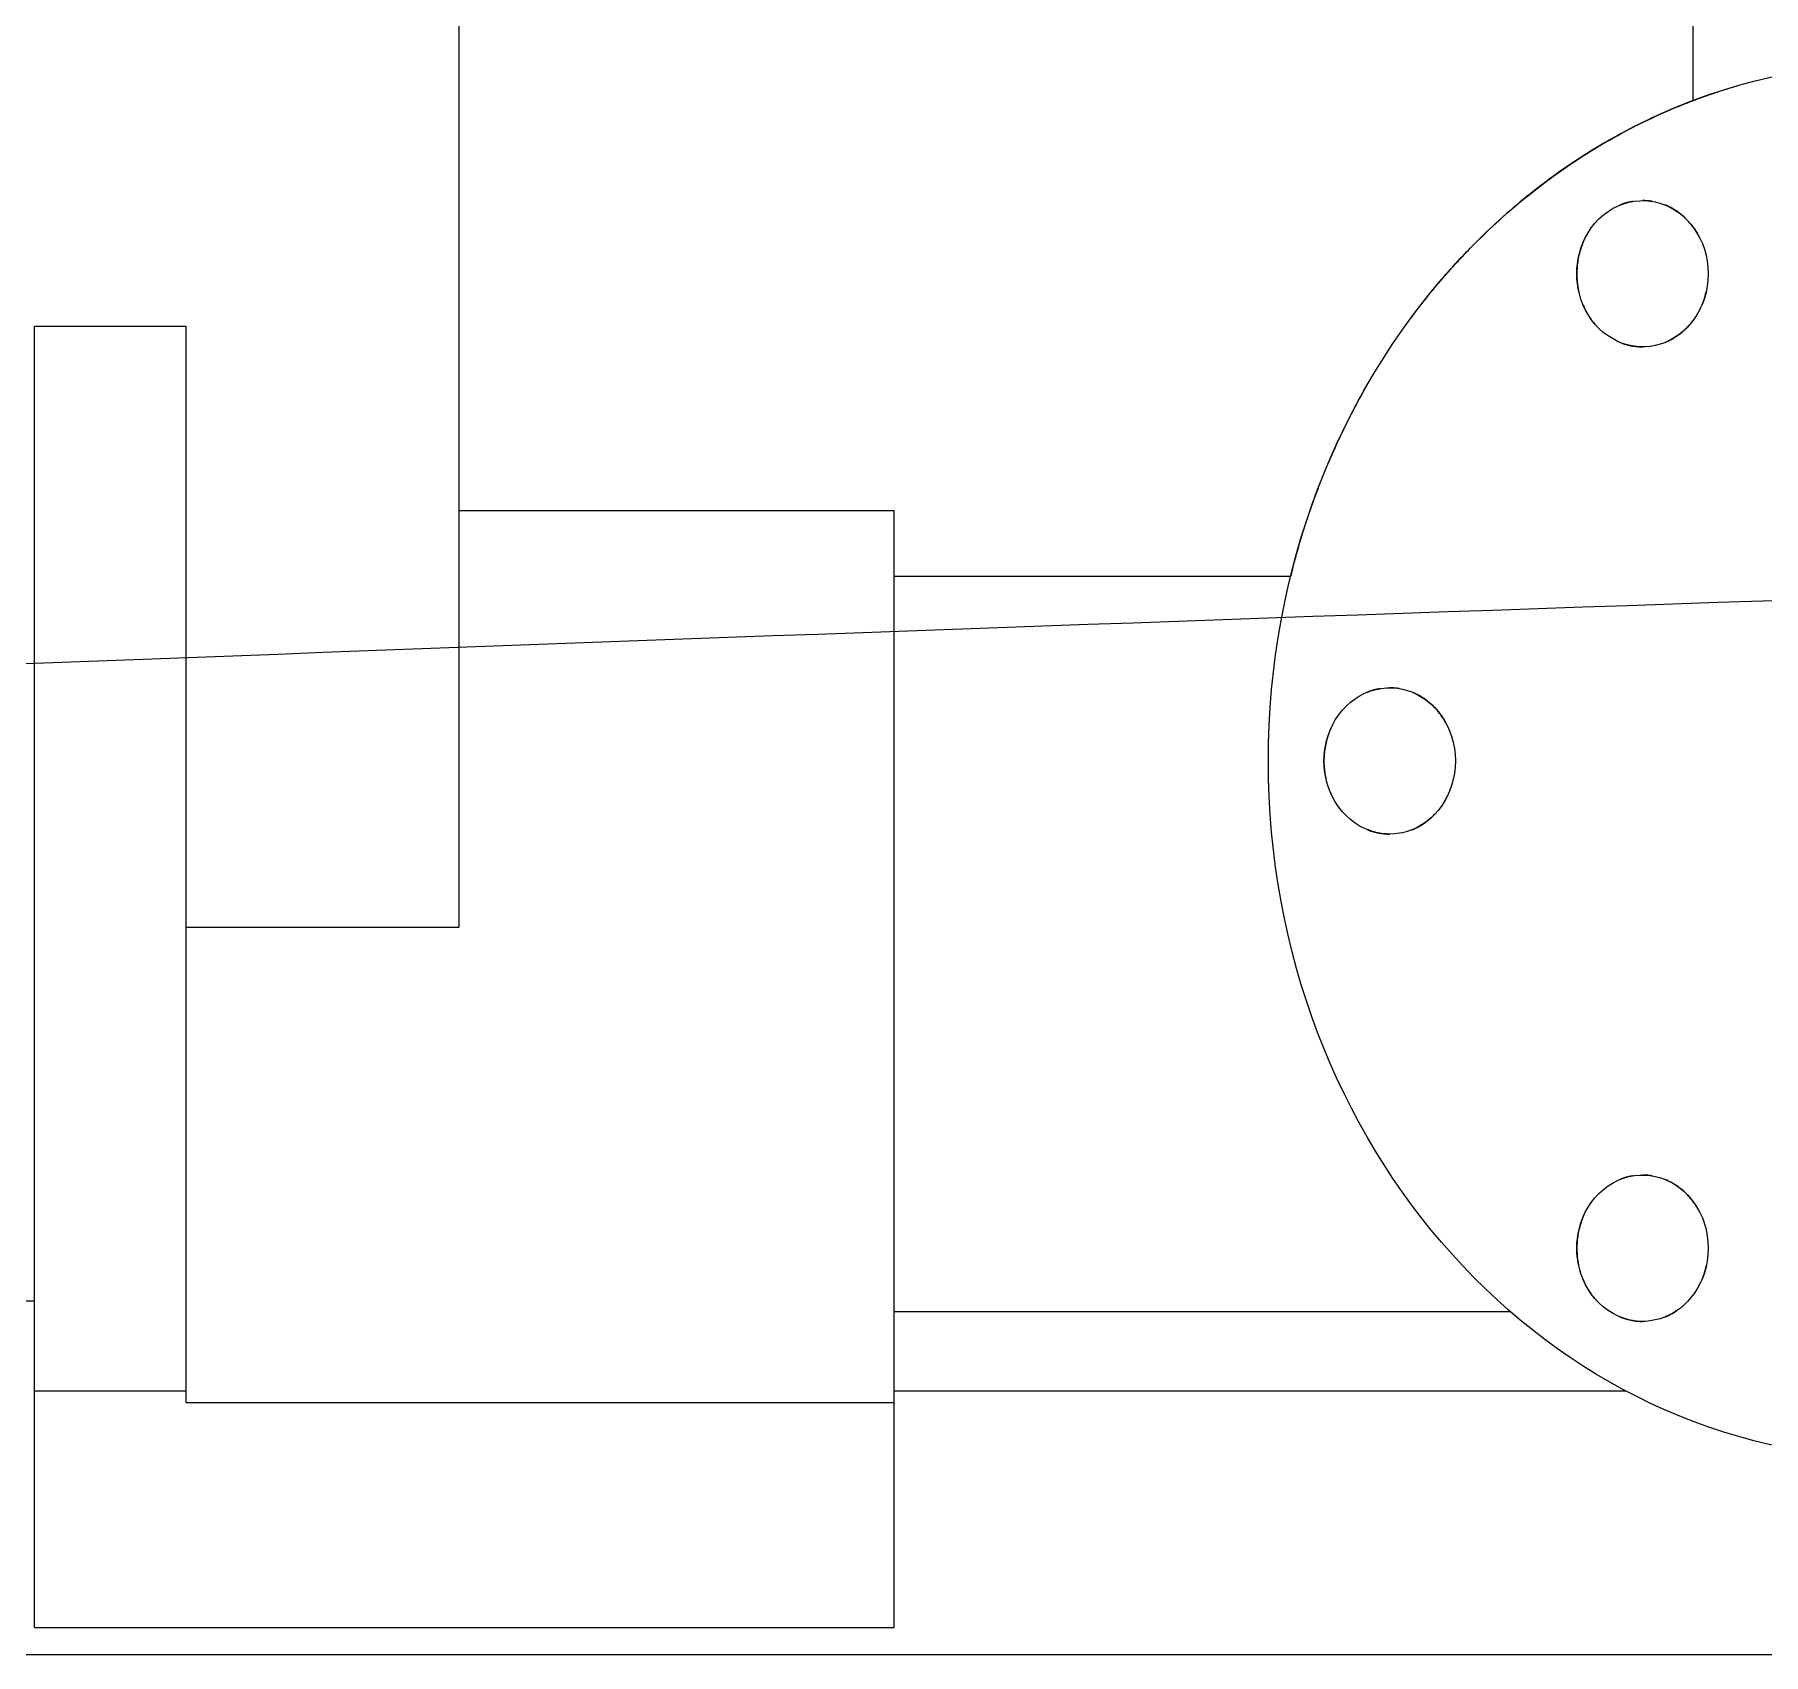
# Model space of a CAD drawing. Extents: x -345393 to -54719, y 203828 to 476815.
# Drawn here: x -321524.8 to -321353.9, y 229567.5 to 229727.7 of the extents above; entities that cross this region are included whole.
import ezdxf

# ---------------------------------------------------------------- set-up
doc = ezdxf.new("R2010")
doc.units = 0
doc.header["$LTSCALE"] = 1000
doc.header["$MEASUREMENT"] = 0
doc.layers.get('0').update_dxf_attribs({"color": 252, "linetype": 'CONTINUOUS'})
doc.layers.add('暖通-水-设备', color=3, linetype='CONTINUOUS', lineweight=20)

# ---------------------------------------------------------------- blocks, each defined once
blk = doc.blocks.new('A$C759C1080')
at = {"color": 95}
for p, q in [((1242.14, -934.2), (1242.14, -438.93)), ((1364.14, -860.74), (1364.14, -740.43)), ((1200.14, -996.43), (1200.14, -880.79)), ((1200.14, -880.79), (1215.14, -880.79)), ((1215.14, -976.43), (1215.14, -880.79)), ((1242.14, -897.16), (1285.14, -897.16)), ((1285.14, -996.43), (1285.14, -897.16)), ((1285.14, -903.02), (1324.35, -903.02)), ((1215.14, -934.2), (1242.14, -934.2)), ((1200.14, -967.43), (1196.14, -967.43)), ((1285.14, -968.36), (1346.06, -968.36)), ((1215.14, -975.43), (1200.14, -975.43)), ((1357.53, -975.43), (1285.14, -975.43)), ((1215.14, -976.43), (1285.14, -976.43)), ((1200.14, -996.43), (1285.14, -996.43))]:
    blk.add_line(p, q, dxfattribs=at)
at = {"color": 95, "flags": 128}
for points in [[(1362.84, -861.21), (1363.06, -861.12), (1363.29, -861.04), (1363.51, -860.96), (1363.74, -860.88), (1363.97, -860.8), (1364.2, -860.73), (1364.43, -860.65), (1364.66, -860.57), (1364.89, -860.5), (1365.12, -860.42), (1365.35, -860.35), (1365.58, -860.27), (1365.81, -860.2), (1366.04, -860.13), (1366.28, -860.06), (1366.51, -859.99), (1366.75, -859.92), (1366.98, -859.85), (1367.22, -859.78), (1367.45, -859.72), (1367.69, -859.65), (1367.92, -859.59), (1368.16, -859.52), (1368.4, -859.46)], [(1348.07, -869), (1348.43, -868.74), (1348.8, -868.49), (1349.16, -868.24), (1349.53, -867.99), (1349.9, -867.74), (1350.27, -867.5), (1350.65, -867.25), (1351.03, -867.01), (1351.41, -866.77), (1351.79, -866.54), (1352.18, -866.3), (1352.57, -866.07), (1352.96, -865.84), (1353.36, -865.61), (1353.75, -865.39), (1354.15, -865.16), (1354.56, -864.94), (1354.96, -864.72), (1355.37, -864.51), (1355.79, -864.29), (1356.2, -864.08), (1356.62, -863.87), (1357.04, -863.67), (1357.46, -863.46), (1357.89, -863.26), (1358.32, -863.06), (1358.75, -862.87), (1359.19, -862.67), (1359.63, -862.48), (1360.07, -862.3), (1360.51, -862.11), (1360.96, -861.93), (1361.4, -861.75), (1361.85, -861.57), (1362.31, -861.4), (1362.76, -861.23), (1363.22, -861.07), (1363.68, -860.9), (1364.14, -860.74)], [(1364.14, -860.74), (1363.68, -860.9), (1363.22, -861.07), (1362.76, -861.23), (1362.31, -861.4), (1361.85, -861.57), (1361.4, -861.75), (1360.96, -861.93), (1360.51, -862.11), (1360.07, -862.29), (1359.63, -862.48), (1359.19, -862.67), (1358.76, -862.87), (1358.32, -863.06), (1357.89, -863.26), (1357.47, -863.46), (1357.04, -863.67), (1356.62, -863.87), (1356.2, -864.08), (1355.79, -864.29), (1355.38, -864.51), (1354.97, -864.72), (1354.56, -864.94), (1354.16, -865.16), (1353.76, -865.38), (1353.36, -865.61), (1352.96, -865.84), (1352.57, -866.07), (1352.18, -866.3), (1351.8, -866.53), (1351.41, -866.77), (1351.03, -867.01), (1350.65, -867.25), (1350.28, -867.49), (1349.9, -867.74), (1349.53, -867.99), (1349.17, -868.24), (1348.8, -868.49), (1348.44, -868.74), (1348.08, -869)], [(1355, -864.7), (1354.6, -864.92), (1354.19, -865.14), (1353.79, -865.37), (1353.39, -865.59), (1352.99, -865.82), (1352.6, -866.05), (1352.2, -866.29), (1351.81, -866.52), (1351.43, -866.76), (1351.04, -867), (1350.66, -867.25), (1350.28, -867.49), (1349.91, -867.74), (1349.54, -867.98), (1349.17, -868.23), (1348.8, -868.49), (1348.44, -868.74), (1348.08, -868.99), (1347.72, -869.25), (1347.37, -869.51), (1347.02, -869.77), (1346.67, -870.03), (1346.33, -870.29), (1345.99, -870.56), (1345.65, -870.82), (1345.31, -871.09), (1344.98, -871.36), (1344.65, -871.63), (1344.32, -871.9), (1344, -872.18), (1343.68, -872.45), (1343.36, -872.73), (1343.04, -873.01), (1342.73, -873.29)], [(1352.64, -876.13), (1352.65, -875.69), (1352.7, -875.26), (1352.78, -874.79), (1352.89, -874.33), (1353.04, -873.87), (1353.24, -873.4), (1353.48, -872.93), (1353.75, -872.49), (1354.07, -872.06), (1354.43, -871.65), (1354.83, -871.26), (1355.27, -870.91), (1355.73, -870.6), (1356.22, -870.32), (1356.73, -870.09), (1357.26, -869.91), (1357.8, -869.77), (1358.33, -869.68), (1358.86, -869.64), (1359.39, -869.63), (1359.89, -869.67), (1360.39, -869.75), (1360.86, -869.86), (1361.31, -870), (1361.74, -870.17), (1362.13, -870.36), (1362.5, -870.57), (1362.88, -870.81), (1363.24, -871.09), (1363.59, -871.39), (1363.93, -871.74), (1364.26, -872.12), (1364.55, -872.52), (1364.82, -872.96), (1365.06, -873.44), (1365.26, -873.95), (1365.42, -874.47), (1365.54, -875.01), (1365.61, -875.57), (1365.64, -876.13)], [(1358.19, -869.7), (1358.13, -869.71), (1358.07, -869.72), (1358.02, -869.73), (1357.96, -869.74), (1357.9, -869.75), (1357.85, -869.76), (1357.79, -869.77), (1357.74, -869.78), (1357.68, -869.79), (1357.63, -869.81), (1357.58, -869.82), (1357.53, -869.83), (1357.48, -869.84), (1357.43, -869.86), (1357.38, -869.87), (1357.33, -869.89), (1357.27, -869.9), (1357.22, -869.92), (1357.17, -869.93), (1357.12, -869.95), (1357.07, -869.97), (1357.02, -869.98), (1356.97, -870), (1356.92, -870.02)], [(1360.09, -869.7), (1360.05, -869.69), (1360.01, -869.69), (1359.97, -869.68), (1359.93, -869.68), (1359.89, -869.67), (1359.85, -869.67), (1359.81, -869.66), (1359.78, -869.66), (1359.74, -869.66), (1359.7, -869.65), (1359.66, -869.65), (1359.62, -869.65), (1359.58, -869.64), (1359.54, -869.64), (1359.5, -869.64), (1359.46, -869.64), (1359.42, -869.64), (1359.38, -869.63), (1359.34, -869.63), (1359.3, -869.63), (1359.26, -869.63), (1359.22, -869.63), (1359.18, -869.63), (1359.14, -869.63)], [(1364.7, -872.75), (1364.6, -872.61), (1364.51, -872.46), (1364.4, -872.32), (1364.3, -872.17), (1364.19, -872.03), (1364.07, -871.9), (1363.95, -871.76), (1363.83, -871.63), (1363.7, -871.49), (1363.56, -871.37), (1363.42, -871.24), (1363.28, -871.12), (1363.14, -871.01), (1362.99, -870.89), (1362.84, -870.79), (1362.68, -870.68), (1362.53, -870.58), (1362.36, -870.49), (1362.2, -870.4), (1362.04, -870.31), (1361.87, -870.23), (1361.7, -870.16), (1361.53, -870.08), (1361.36, -870.02)], [(1338.08, -877.93), (1338.24, -877.75), (1338.39, -877.58), (1338.55, -877.41), (1338.71, -877.24), (1338.87, -877.07), (1339.03, -876.9), (1339.19, -876.73), (1339.35, -876.56), (1339.52, -876.39), (1339.68, -876.22), (1339.85, -876.05), (1340.02, -875.88), (1340.18, -875.71), (1340.35, -875.54), (1340.52, -875.37), (1340.69, -875.2), (1340.87, -875.03), (1341.04, -874.86), (1341.21, -874.7), (1341.39, -874.53), (1341.56, -874.36), (1341.74, -874.2), (1341.92, -874.03), (1342.1, -873.86)], [(1353.58, -872.75), (1353.51, -872.87), (1353.44, -873), (1353.38, -873.12), (1353.31, -873.25), (1353.25, -873.38), (1353.19, -873.51), (1353.13, -873.65), (1353.08, -873.79), (1353.03, -873.92), (1352.98, -874.06), (1352.93, -874.2), (1352.89, -874.35), (1352.85, -874.49), (1352.81, -874.64), (1352.78, -874.78), (1352.75, -874.93), (1352.73, -875.08), (1352.7, -875.22), (1352.68, -875.37), (1352.67, -875.52), (1352.66, -875.67), (1352.65, -875.83), (1352.64, -875.98), (1352.64, -876.13)], [(1336.29, -880.01), (1336.49, -879.77), (1336.69, -879.53), (1336.89, -879.28), (1337.1, -879.04), (1337.31, -878.8), (1337.52, -878.56), (1337.73, -878.32), (1337.94, -878.08), (1338.16, -877.84), (1338.37, -877.6), (1338.59, -877.37), (1338.81, -877.13), (1339.03, -876.89), (1339.26, -876.66), (1339.48, -876.42), (1339.71, -876.18), (1339.94, -875.95), (1340.17, -875.71), (1340.41, -875.48), (1340.64, -875.25), (1340.88, -875.01), (1341.12, -874.78), (1341.36, -874.55), (1341.61, -874.32)], [(1352.64, -876.13), (1352.64, -876.19), (1352.64, -876.26), (1352.64, -876.33), (1352.64, -876.39), (1352.65, -876.46), (1352.65, -876.52), (1352.66, -876.59), (1352.66, -876.65), (1352.67, -876.72), (1352.67, -876.78), (1352.68, -876.85), (1352.69, -876.91), (1352.7, -876.98), (1352.7, -877.04), (1352.71, -877.11), (1352.72, -877.17), (1352.73, -877.24), (1352.75, -877.3), (1352.76, -877.36), (1352.77, -877.43), (1352.78, -877.49), (1352.8, -877.55), (1352.81, -877.62), (1352.83, -877.68)], [(1365.64, -876.13), (1365.61, -876.69), (1365.54, -877.25), (1365.42, -877.79), (1365.26, -878.32), (1365.06, -878.82), (1364.82, -879.29), (1364.55, -879.74), (1364.25, -880.14), (1363.93, -880.52), (1363.59, -880.87), (1363.24, -881.17), (1362.88, -881.45), (1362.51, -881.69), (1362.13, -881.9), (1361.74, -882.09), (1361.31, -882.26), (1360.87, -882.4), (1360.39, -882.51), (1359.89, -882.59), (1359.39, -882.62), (1358.85, -882.62), (1358.32, -882.58), (1357.79, -882.49), (1357.26, -882.35), (1356.73, -882.17), (1356.22, -881.93), (1355.73, -881.66), (1355.26, -881.34), (1354.83, -880.99), (1354.43, -880.61), (1354.07, -880.2), (1353.75, -879.76), (1353.48, -879.32), (1353.24, -878.86), (1353.04, -878.39), (1352.89, -877.93), (1352.78, -877.46), (1352.7, -877.01), (1352.65, -876.57), (1352.64, -876.13)], [(1365.02, -878.9), (1365.04, -878.85), (1365.07, -878.79), (1365.09, -878.74), (1365.11, -878.69), (1365.14, -878.64), (1365.16, -878.58), (1365.18, -878.53), (1365.2, -878.48), (1365.22, -878.43), (1365.24, -878.38), (1365.25, -878.33), (1365.27, -878.28), (1365.29, -878.23), (1365.31, -878.18), (1365.32, -878.13), (1365.34, -878.08), (1365.35, -878.03), (1365.37, -877.98), (1365.38, -877.93), (1365.4, -877.88), (1365.41, -877.83), (1365.43, -877.78), (1365.44, -877.73), (1365.45, -877.68)], [(1353.26, -878.9), (1353.26, -878.91), (1353.27, -878.92), (1353.27, -878.93), (1353.28, -878.94), (1353.29, -878.95), (1353.29, -878.97), (1353.3, -878.98), (1353.3, -878.99), (1353.31, -879), (1353.31, -879.01), (1353.32, -879.02), (1353.33, -879.04), (1353.33, -879.05), (1353.34, -879.06), (1353.34, -879.07), (1353.35, -879.08), (1353.35, -879.09), (1353.36, -879.1), (1353.37, -879.12), (1353.37, -879.13), (1353.38, -879.14), (1353.38, -879.15), (1353.39, -879.16), (1353.4, -879.17)], [(1353.76, -879.78), (1353.79, -879.82), (1353.82, -879.87), (1353.85, -879.91), (1353.88, -879.95), (1353.91, -880), (1353.95, -880.04), (1353.98, -880.08), (1354.01, -880.12), (1354.04, -880.16), (1354.07, -880.2), (1354.1, -880.24), (1354.14, -880.28), (1354.17, -880.32), (1354.2, -880.36), (1354.24, -880.4), (1354.27, -880.44), (1354.31, -880.48), (1354.34, -880.52), (1354.38, -880.55), (1354.41, -880.59), (1354.45, -880.63), (1354.49, -880.67), (1354.52, -880.71), (1354.56, -880.74)], [(1364.52, -879.78), (1364.54, -879.75), (1364.55, -879.73), (1364.57, -879.7), (1364.59, -879.68), (1364.6, -879.65), (1364.62, -879.63), (1364.63, -879.6), (1364.65, -879.58), (1364.67, -879.55), (1364.68, -879.53), (1364.7, -879.5), (1364.71, -879.48), (1364.73, -879.45), (1364.74, -879.43), (1364.76, -879.4), (1364.77, -879.38), (1364.78, -879.35), (1364.8, -879.33), (1364.81, -879.3), (1364.83, -879.27), (1364.84, -879.25), (1364.86, -879.22), (1364.87, -879.2), (1364.88, -879.17)], [(1361.34, -882.25), (1361.45, -882.21), (1361.56, -882.16), (1361.67, -882.12), (1361.78, -882.07), (1361.88, -882.02), (1361.99, -881.97), (1362.1, -881.92), (1362.2, -881.86), (1362.31, -881.8), (1362.41, -881.74), (1362.51, -881.68), (1362.61, -881.62), (1362.71, -881.56), (1362.81, -881.49), (1362.91, -881.42), (1363.01, -881.35), (1363.1, -881.28), (1363.19, -881.21), (1363.28, -881.13), (1363.37, -881.06), (1363.46, -880.98), (1363.55, -880.9), (1363.63, -880.82), (1363.72, -880.74)], [(1356.94, -882.25), (1357.02, -882.28), (1357.11, -882.3), (1357.19, -882.33), (1357.27, -882.36), (1357.36, -882.38), (1357.44, -882.4), (1357.53, -882.43), (1357.62, -882.45), (1357.71, -882.47), (1357.8, -882.49), (1357.9, -882.51), (1357.99, -882.53), (1358.08, -882.54), (1358.18, -882.56), (1358.27, -882.57), (1358.36, -882.58), (1358.46, -882.59), (1358.55, -882.6), (1358.64, -882.61), (1358.74, -882.62), (1358.84, -882.62), (1358.94, -882.63), (1359.04, -882.63), (1359.14, -882.63)], [(1324.35, -903.02), (1324.43, -902.74), (1324.51, -902.46), (1324.59, -902.18), (1324.67, -901.9), (1324.75, -901.61), (1324.84, -901.33), (1324.93, -901.05), (1325.02, -900.76), (1325.11, -900.48), (1325.2, -900.19), (1325.29, -899.91), (1325.39, -899.62), (1325.49, -899.33), (1325.59, -899.04), (1325.69, -898.76), (1325.79, -898.47), (1325.89, -898.18), (1326, -897.89), (1326.11, -897.6), (1326.22, -897.31), (1326.33, -897.01), (1326.45, -896.72), (1326.56, -896.43), (1326.68, -896.14), (1326.8, -895.84), (1326.92, -895.55), (1327.05, -895.25), (1327.17, -894.96), (1327.3, -894.66), (1327.43, -894.37), (1327.56, -894.07), (1327.7, -893.77), (1327.83, -893.48), (1327.97, -893.18), (1328.11, -892.88), (1328.25, -892.58), (1328.4, -892.28), (1328.55, -891.98), (1328.7, -891.68), (1328.85, -891.38), (1329, -891.08), (1329.16, -890.78), (1329.31, -890.48), (1329.47, -890.18), (1329.64, -889.87), (1329.8, -889.57), (1329.97, -889.27), (1330.14, -888.96), (1330.31, -888.66), (1330.49, -888.36), (1330.67, -888.05), (1330.85, -887.75), (1331.03, -887.44), (1331.21, -887.14), (1331.4, -886.83), (1331.59, -886.52), (1331.79, -886.22), (1331.98, -885.91)], [(1324.51, -902.43), (1324.51, -902.46), (1324.5, -902.48), (1324.49, -902.51), (1324.49, -902.53), (1324.47, -902.58), (1324.47, -902.61), (1324.46, -902.63), (1324.45, -902.65), (1324.44, -902.68), (1324.44, -902.7), (1324.43, -902.73), (1324.42, -902.75), (1324.42, -902.78), (1324.41, -902.8), (1324.4, -902.83), (1324.4, -902.85), (1324.39, -902.87), (1324.38, -902.9), (1324.38, -902.92), (1324.37, -902.95), (1324.36, -902.97), (1324.36, -903), (1324.35, -903.02)], [(1327.64, -919.43), (1327.65, -918.99), (1327.7, -918.56), (1327.78, -918.1), (1327.89, -917.63), (1328.04, -917.17), (1328.24, -916.7), (1328.48, -916.24), (1328.75, -915.79), (1329.07, -915.36), (1329.43, -914.95), (1329.83, -914.56), (1330.27, -914.21), (1330.73, -913.9), (1331.22, -913.62), (1331.73, -913.39), (1332.26, -913.21), (1332.8, -913.07), (1333.33, -912.98), (1333.86, -912.94), (1334.39, -912.94), (1334.89, -912.97), (1335.39, -913.05), (1335.86, -913.16), (1336.31, -913.3), (1336.74, -913.47), (1337.13, -913.66), (1337.5, -913.87), (1337.88, -914.12), (1338.24, -914.39), (1338.59, -914.69), (1338.93, -915.04), (1339.26, -915.42), (1339.55, -915.83), (1339.82, -916.27), (1340.06, -916.74), (1340.26, -917.25), (1340.42, -917.77), (1340.54, -918.32), (1340.61, -918.87), (1340.64, -919.43)], [(1333.19, -913), (1333.13, -913.01), (1333.07, -913.02), (1333.02, -913.03), (1332.96, -913.04), (1332.9, -913.05), (1332.85, -913.06), (1332.79, -913.07), (1332.74, -913.08), (1332.68, -913.1), (1332.63, -913.11), (1332.58, -913.12), (1332.53, -913.13), (1332.48, -913.15), (1332.43, -913.16), (1332.38, -913.17), (1332.33, -913.19), (1332.27, -913.2), (1332.22, -913.22), (1332.17, -913.23), (1332.12, -913.25), (1332.07, -913.27), (1332.02, -913.28), (1331.97, -913.3), (1331.92, -913.32)], [(1335.09, -913), (1335.05, -912.99), (1335.01, -912.99), (1334.97, -912.98), (1334.93, -912.98), (1334.89, -912.97), (1334.85, -912.97), (1334.81, -912.97), (1334.78, -912.96), (1334.74, -912.96), (1334.7, -912.95), (1334.66, -912.95), (1334.62, -912.95), (1334.58, -912.95), (1334.54, -912.94), (1334.5, -912.94), (1334.46, -912.94), (1334.42, -912.94), (1334.38, -912.93), (1334.34, -912.93), (1334.3, -912.93), (1334.26, -912.93), (1334.22, -912.93), (1334.18, -912.93), (1334.14, -912.93)], [(1339.7, -916.05), (1339.6, -915.91), (1339.51, -915.76), (1339.4, -915.62), (1339.3, -915.48), (1339.19, -915.34), (1339.07, -915.2), (1338.95, -915.06), (1338.83, -914.93), (1338.7, -914.8), (1338.56, -914.67), (1338.42, -914.54), (1338.28, -914.42), (1338.14, -914.31), (1337.99, -914.2), (1337.84, -914.09), (1337.68, -913.98), (1337.53, -913.88), (1337.36, -913.79), (1337.2, -913.7), (1337.04, -913.61), (1336.87, -913.53), (1336.7, -913.46), (1336.53, -913.39), (1336.36, -913.32)], [(1328.58, -916.05), (1328.51, -916.17), (1328.44, -916.3), (1328.38, -916.42), (1328.31, -916.55), (1328.25, -916.68), (1328.19, -916.81), (1328.13, -916.95), (1328.08, -917.09), (1328.03, -917.22), (1327.98, -917.36), (1327.93, -917.51), (1327.89, -917.65), (1327.85, -917.79), (1327.81, -917.94), (1327.78, -918.08), (1327.75, -918.23), (1327.73, -918.38), (1327.7, -918.53), (1327.68, -918.68), (1327.67, -918.83), (1327.66, -918.98), (1327.65, -919.13), (1327.64, -919.28), (1327.64, -919.43)], [(1327.64, -919.43), (1327.64, -919.5), (1327.64, -919.56), (1327.64, -919.63), (1327.64, -919.69), (1327.65, -919.76), (1327.65, -919.82), (1327.66, -919.89), (1327.66, -919.95), (1327.67, -920.02), (1327.67, -920.08), (1327.68, -920.15), (1327.69, -920.21), (1327.7, -920.28), (1327.7, -920.34), (1327.71, -920.41), (1327.72, -920.47), (1327.73, -920.54), (1327.75, -920.6), (1327.76, -920.66), (1327.77, -920.73), (1327.78, -920.79), (1327.8, -920.85), (1327.81, -920.92), (1327.83, -920.98)], [(1340.64, -919.43), (1340.61, -919.99), (1340.54, -920.55), (1340.42, -921.09), (1340.26, -921.62), (1340.06, -922.12), (1339.82, -922.59), (1339.55, -923.04), (1339.25, -923.45), (1338.93, -923.82), (1338.59, -924.17), (1338.24, -924.47), (1337.88, -924.75), (1337.51, -924.99), (1337.13, -925.2), (1336.74, -925.39), (1336.31, -925.56), (1335.87, -925.7), (1335.39, -925.81), (1334.89, -925.89), (1334.39, -925.93), (1333.85, -925.92), (1333.32, -925.88), (1332.79, -925.79), (1332.26, -925.65), (1331.73, -925.47), (1331.22, -925.24), (1330.73, -924.96), (1330.26, -924.64), (1329.83, -924.29), (1329.43, -923.91), (1329.07, -923.5), (1328.75, -923.06), (1328.48, -922.62), (1328.24, -922.16), (1328.04, -921.69), (1327.89, -921.23), (1327.78, -920.76), (1327.7, -920.31), (1327.65, -919.87), (1327.64, -919.43)], [(1340.02, -922.2), (1340.04, -922.15), (1340.07, -922.09), (1340.09, -922.04), (1340.11, -921.99), (1340.14, -921.94), (1340.16, -921.88), (1340.18, -921.83), (1340.2, -921.78), (1340.22, -921.73), (1340.24, -921.68), (1340.25, -921.63), (1340.27, -921.58), (1340.29, -921.53), (1340.31, -921.48), (1340.32, -921.43), (1340.34, -921.38), (1340.35, -921.33), (1340.37, -921.28), (1340.38, -921.23), (1340.4, -921.18), (1340.41, -921.13), (1340.43, -921.08), (1340.44, -921.03), (1340.45, -920.98)], [(1328.26, -922.2), (1328.26, -922.21), (1328.27, -922.22), (1328.27, -922.23), (1328.28, -922.24), (1328.29, -922.26), (1328.29, -922.27), (1328.3, -922.28), (1328.3, -922.29), (1328.31, -922.3), (1328.31, -922.31), (1328.32, -922.33), (1328.33, -922.34), (1328.33, -922.35), (1328.34, -922.36), (1328.34, -922.37), (1328.35, -922.38), (1328.35, -922.39), (1328.36, -922.41), (1328.37, -922.42), (1328.37, -922.43), (1328.38, -922.44), (1328.38, -922.45), (1328.39, -922.46), (1328.4, -922.47)], [(1328.76, -923.08), (1328.79, -923.13), (1328.82, -923.17), (1328.85, -923.21), (1328.88, -923.26), (1328.91, -923.3), (1328.95, -923.34), (1328.98, -923.38), (1329.01, -923.42), (1329.04, -923.46), (1329.07, -923.5), (1329.1, -923.54), (1329.14, -923.58), (1329.17, -923.62), (1329.2, -923.66), (1329.24, -923.7), (1329.27, -923.74), (1329.31, -923.78), (1329.34, -923.82), (1329.38, -923.86), (1329.41, -923.89), (1329.45, -923.93), (1329.49, -923.97), (1329.52, -924.01), (1329.56, -924.05)], [(1339.52, -923.08), (1339.54, -923.05), (1339.55, -923.03), (1339.57, -923), (1339.59, -922.98), (1339.6, -922.95), (1339.62, -922.93), (1339.63, -922.9), (1339.65, -922.88), (1339.67, -922.85), (1339.68, -922.83), (1339.7, -922.8), (1339.71, -922.78), (1339.73, -922.75), (1339.74, -922.73), (1339.76, -922.7), (1339.77, -922.68), (1339.78, -922.65), (1339.8, -922.63), (1339.81, -922.6), (1339.83, -922.58), (1339.84, -922.55), (1339.86, -922.52), (1339.87, -922.5), (1339.88, -922.47)], [(1336.34, -925.55), (1336.45, -925.51), (1336.56, -925.46), (1336.67, -925.42), (1336.78, -925.37), (1336.88, -925.32), (1336.99, -925.27), (1337.1, -925.22), (1337.2, -925.16), (1337.31, -925.1), (1337.41, -925.04), (1337.51, -924.98), (1337.61, -924.92), (1337.71, -924.86), (1337.81, -924.79), (1337.91, -924.72), (1338.01, -924.65), (1338.1, -924.58), (1338.19, -924.51), (1338.28, -924.43), (1338.37, -924.36), (1338.46, -924.28), (1338.55, -924.2), (1338.63, -924.13), (1338.72, -924.05)], [(1331.94, -925.55), (1332.02, -925.58), (1332.11, -925.61), (1332.19, -925.63), (1332.27, -925.66), (1332.36, -925.68), (1332.44, -925.7), (1332.53, -925.73), (1332.62, -925.75), (1332.71, -925.77), (1332.8, -925.79), (1332.9, -925.81), (1332.99, -925.83), (1333.08, -925.84), (1333.18, -925.86), (1333.27, -925.87), (1333.36, -925.88), (1333.46, -925.89), (1333.55, -925.9), (1333.64, -925.91), (1333.74, -925.92), (1333.84, -925.92), (1333.94, -925.93), (1334.04, -925.93), (1334.14, -925.93)], [(1352.64, -962.73), (1352.65, -962.29), (1352.7, -961.86), (1352.78, -961.4), (1352.89, -960.93), (1353.04, -960.47), (1353.24, -960), (1353.48, -959.54), (1353.75, -959.09), (1354.07, -958.66), (1354.43, -958.25), (1354.83, -957.87), (1355.27, -957.51), (1355.73, -957.2), (1356.22, -956.92), (1356.73, -956.69), (1357.26, -956.51), (1357.8, -956.37), (1358.33, -956.28), (1358.86, -956.24), (1359.39, -956.24), (1359.89, -956.28), (1360.39, -956.35), (1360.86, -956.46), (1361.31, -956.6), (1361.74, -956.78), (1362.13, -956.96), (1362.5, -957.17), (1362.88, -957.42), (1363.24, -957.69), (1363.59, -957.99), (1363.93, -958.34), (1364.26, -958.72), (1364.55, -959.13), (1364.82, -959.57), (1365.06, -960.04), (1365.26, -960.55), (1365.42, -961.07), (1365.54, -961.62), (1365.61, -962.17), (1365.64, -962.73)], [(1358.19, -956.3), (1358.13, -956.31), (1358.07, -956.32), (1358.02, -956.33), (1357.96, -956.34), (1357.9, -956.35), (1357.85, -956.36), (1357.79, -956.37), (1357.74, -956.38), (1357.68, -956.4), (1357.63, -956.41), (1357.58, -956.42), (1357.53, -956.43), (1357.48, -956.45), (1357.43, -956.46), (1357.38, -956.48), (1357.33, -956.49), (1357.27, -956.5), (1357.22, -956.52), (1357.17, -956.54), (1357.12, -956.55), (1357.07, -956.57), (1357.02, -956.59), (1356.97, -956.6), (1356.92, -956.62)], [(1360.09, -956.3), (1360.05, -956.3), (1360.01, -956.29), (1359.97, -956.29), (1359.93, -956.28), (1359.89, -956.28), (1359.85, -956.27), (1359.81, -956.27), (1359.78, -956.26), (1359.74, -956.26), (1359.7, -956.26), (1359.66, -956.25), (1359.62, -956.25), (1359.58, -956.25), (1359.54, -956.24), (1359.5, -956.24), (1359.46, -956.24), (1359.42, -956.24), (1359.38, -956.24), (1359.34, -956.23), (1359.3, -956.23), (1359.26, -956.23), (1359.22, -956.23), (1359.18, -956.23), (1359.14, -956.23)], [(1364.7, -959.36), (1364.6, -959.21), (1364.51, -959.06), (1364.4, -958.92), (1364.3, -958.78), (1364.19, -958.64), (1364.07, -958.5), (1363.95, -958.36), (1363.83, -958.23), (1363.7, -958.1), (1363.56, -957.97), (1363.42, -957.85), (1363.28, -957.73), (1363.14, -957.61), (1362.99, -957.5), (1362.84, -957.39), (1362.68, -957.28), (1362.53, -957.19), (1362.36, -957.09), (1362.2, -957), (1362.04, -956.91), (1361.87, -956.83), (1361.7, -956.76), (1361.53, -956.69), (1361.36, -956.62)], [(1353.58, -959.36), (1353.51, -959.48), (1353.44, -959.6), (1353.38, -959.72), (1353.31, -959.85), (1353.25, -959.98), (1353.19, -960.12), (1353.13, -960.25), (1353.08, -960.39), (1353.03, -960.53), (1352.98, -960.67), (1352.93, -960.81), (1352.89, -960.95), (1352.85, -961.09), (1352.81, -961.24), (1352.78, -961.38), (1352.75, -961.53), (1352.73, -961.68), (1352.7, -961.83), (1352.68, -961.98), (1352.67, -962.13), (1352.66, -962.28), (1352.65, -962.43), (1352.64, -962.58), (1352.64, -962.73)], [(1352.64, -962.73), (1352.64, -962.8), (1352.64, -962.86), (1352.64, -962.93), (1352.64, -962.99), (1352.65, -963.06), (1352.65, -963.12), (1352.66, -963.19), (1352.66, -963.26), (1352.67, -963.32), (1352.67, -963.39), (1352.68, -963.45), (1352.69, -963.52), (1352.7, -963.58), (1352.7, -963.65), (1352.71, -963.71), (1352.72, -963.77), (1352.73, -963.84), (1352.75, -963.9), (1352.76, -963.97), (1352.77, -964.03), (1352.78, -964.09), (1352.8, -964.15), (1352.81, -964.22), (1352.83, -964.28)], [(1365.64, -962.73), (1365.61, -963.29), (1365.54, -963.85), (1365.42, -964.39), (1365.26, -964.92), (1365.06, -965.42), (1364.82, -965.89), (1364.55, -966.34), (1364.25, -966.75), (1363.93, -967.12), (1363.59, -967.47), (1363.24, -967.77), (1362.88, -968.05), (1362.51, -968.29), (1362.13, -968.5), (1361.74, -968.69), (1361.31, -968.86), (1360.87, -969), (1360.39, -969.11), (1359.89, -969.19), (1359.39, -969.23), (1358.85, -969.23), (1358.32, -969.18), (1357.79, -969.09), (1357.26, -968.95), (1356.73, -968.77), (1356.22, -968.54), (1355.73, -968.26), (1355.26, -967.94), (1354.83, -967.59), (1354.43, -967.21), (1354.07, -966.81), (1353.75, -966.37), (1353.48, -965.92), (1353.24, -965.46), (1353.04, -964.99), (1352.89, -964.53), (1352.78, -964.06), (1352.7, -963.61), (1352.65, -963.17), (1352.64, -962.73)], [(1365.02, -965.5), (1365.04, -965.45), (1365.07, -965.4), (1365.09, -965.34), (1365.11, -965.29), (1365.14, -965.24), (1365.16, -965.19), (1365.18, -965.13), (1365.2, -965.08), (1365.22, -965.03), (1365.24, -964.98), (1365.25, -964.93), (1365.27, -964.88), (1365.29, -964.83), (1365.31, -964.78), (1365.32, -964.74), (1365.34, -964.69), (1365.35, -964.64), (1365.37, -964.59), (1365.38, -964.54), (1365.4, -964.48), (1365.41, -964.43), (1365.43, -964.38), (1365.44, -964.33), (1365.45, -964.28)], [(1353.26, -965.5), (1353.26, -965.51), (1353.27, -965.52), (1353.27, -965.53), (1353.28, -965.55), (1353.29, -965.56), (1353.29, -965.57), (1353.3, -965.58), (1353.3, -965.59), (1353.31, -965.6), (1353.31, -965.62), (1353.32, -965.63), (1353.33, -965.64), (1353.33, -965.65), (1353.34, -965.66), (1353.34, -965.67), (1353.35, -965.68), (1353.35, -965.7), (1353.36, -965.71), (1353.37, -965.72), (1353.37, -965.73), (1353.38, -965.74), (1353.38, -965.75), (1353.39, -965.76), (1353.4, -965.78)], [(1364.52, -966.38), (1364.54, -966.36), (1364.55, -966.33), (1364.57, -966.3), (1364.59, -966.28), (1364.6, -966.25), (1364.62, -966.23), (1364.63, -966.2), (1364.65, -966.18), (1364.67, -966.15), (1364.68, -966.13), (1364.7, -966.1), (1364.71, -966.08), (1364.73, -966.05), (1364.74, -966.03), (1364.76, -966), (1364.77, -965.98), (1364.78, -965.95), (1364.8, -965.93), (1364.81, -965.9), (1364.83, -965.88), (1364.84, -965.85), (1364.86, -965.83), (1364.87, -965.8), (1364.88, -965.78)], [(1353.76, -966.38), (1353.79, -966.43), (1353.82, -966.47), (1353.85, -966.51), (1353.88, -966.56), (1353.91, -966.6), (1353.95, -966.64), (1353.98, -966.68), (1354.01, -966.72), (1354.04, -966.76), (1354.07, -966.8), (1354.1, -966.84), (1354.14, -966.88), (1354.17, -966.92), (1354.2, -966.96), (1354.24, -967), (1354.27, -967.04), (1354.31, -967.08), (1354.34, -967.12), (1354.38, -967.16), (1354.41, -967.2), (1354.45, -967.23), (1354.49, -967.27), (1354.52, -967.31), (1354.56, -967.35)], [(1361.34, -968.85), (1361.45, -968.81), (1361.56, -968.77), (1361.67, -968.72), (1361.78, -968.67), (1361.88, -968.62), (1361.99, -968.57), (1362.1, -968.52), (1362.2, -968.46), (1362.31, -968.41), (1362.41, -968.35), (1362.51, -968.29), (1362.61, -968.22), (1362.71, -968.16), (1362.81, -968.09), (1362.91, -968.02), (1363.01, -967.95), (1363.1, -967.88), (1363.19, -967.81), (1363.28, -967.74), (1363.37, -967.66), (1363.46, -967.58), (1363.55, -967.51), (1363.63, -967.43), (1363.72, -967.35)], [(1356.94, -968.85), (1357.02, -968.88), (1357.11, -968.91), (1357.19, -968.93), (1357.27, -968.96), (1357.36, -968.98), (1357.44, -969.01), (1357.53, -969.03), (1357.62, -969.05), (1357.71, -969.07), (1357.8, -969.09), (1357.9, -969.11), (1357.99, -969.13), (1358.08, -969.15), (1358.18, -969.16), (1358.27, -969.17), (1358.36, -969.19), (1358.46, -969.2), (1358.55, -969.21), (1358.64, -969.21), (1358.74, -969.22), (1358.84, -969.22), (1358.94, -969.23), (1359.04, -969.23), (1359.14, -969.23)]]:
    blk.add_lwpolyline(points, dxfattribs=at)
at = {"color": 95}
blk.add_circle((1384.14, -919.43), 62, dxfattribs=at)
blk = doc.blocks.new('PSRHH3602-LM1')
at = {"color": 95}
blk.add_line((-1603, 1074), (782.34, 1074), dxfattribs=at)
blk.add_arc((434.11, -43471.67), 44660.14, 91.625758, 91.991327, dxfattribs=at)
blk.add_blockref('A$C759C1080', (-2301.89, 2072.83), dxfattribs=at)

msp = doc.modelspace()

# ---------------------------------------------------------------- block references
at = {"layer": '暖通-水-设备', "yscale": 1.112820512818871}
msp.add_blockref('PSRHH3602-LM1', (-320423.07647, 228372.36292), dxfattribs=at)

doc.saveas('drawing.dxf')
